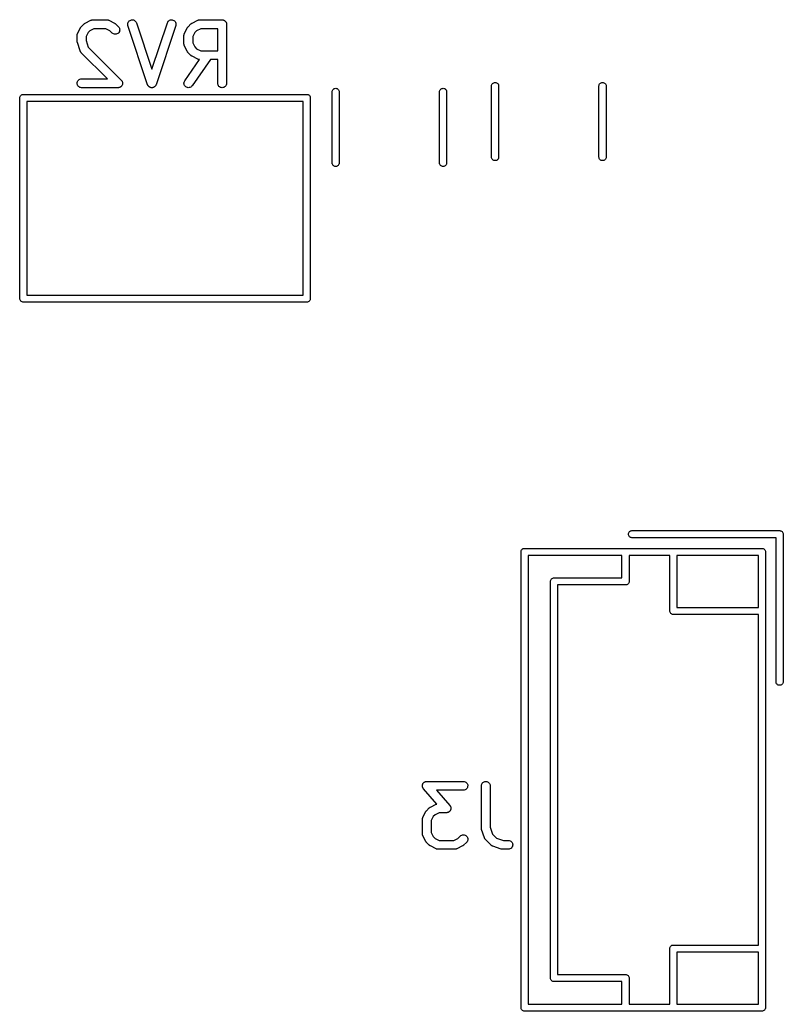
# Model space of a CAD drawing. Extents: x 60.5 to 144.3, y -114.9 to -60.3.
# Drawn here: x 83.14 to 96.07, y -114.87 to -98.08 of the extents above; entities that cross this region are included whole.
import ezdxf

# ---------------------------------------------------------------- set-up
doc = ezdxf.new("R2010")
doc.units = 0
doc.header["$MEASUREMENT"] = 0
doc.layers.add('BLACK', color=7, linetype='CONTINUOUS')

msp = doc.modelspace()

# ---------------------------------------------------------------- linework, layer by layer
at = {"layer": 'BLACK', "linetype": 'CONTINUOUS'}
for p, q in [((84.1186, -98.3093), (84.1663, -98.2141)), ((84.1663, -98.2141), (84.1667, -98.2131)), ((84.1667, -98.2131), (84.169, -98.2096)), ((84.169, -98.2096), (84.171, -98.2059)), ((84.171, -98.2059), (84.173, -98.2035)), ((84.173, -98.2035), (84.1747, -98.2009)), ((84.1747, -98.2009), (84.1776, -98.1978)), ((84.1776, -98.1978), (84.1803, -98.1946)), ((84.1803, -98.1946), (84.2279, -98.147)), ((84.2279, -98.147), (84.2287, -98.1462)), ((84.2287, -98.1462), (84.232, -98.1436)), ((84.232, -98.1436), (84.235, -98.1407)), ((84.235, -98.1407), (84.2377, -98.139)), ((84.2377, -98.139), (84.2401, -98.1371)), ((84.2401, -98.1371), (84.2438, -98.1352)), ((84.2438, -98.1352), (84.2474, -98.1329)), ((84.2474, -98.1329), (84.3426, -98.0853)), ((84.3939, -98.2274), (84.3254, -98.2616)), ((84.3426, -98.0853), (84.3436, -98.0848)), ((84.3436, -98.0848), (84.3457, -98.0841)), ((84.3457, -98.0841), (84.3476, -98.083)), ((84.3476, -98.083), (84.3525, -98.0816)), ((84.3525, -98.0816), (84.3573, -98.0798)), ((84.3573, -98.0798), (84.3595, -98.0794)), ((84.3595, -98.0794), (84.3616, -98.0788)), ((84.3616, -98.0788), (84.3667, -98.0783)), ((84.3667, -98.0783), (84.3718, -98.0775)), ((84.3718, -98.0775), (84.374, -98.0776)), ((84.374, -98.0776), (84.3762, -98.0774)), ((84.3762, -98.0774), (84.6143, -98.0774)), ((84.5966, -98.2274), (84.3939, -98.2274)), ((84.6651, -98.2616), (84.5966, -98.2274)), ((84.6143, -98.0774), (84.6153, -98.0774)), ((84.6153, -98.0774), (84.6175, -98.0776)), ((84.6175, -98.0776), (84.6197, -98.0776)), ((84.6197, -98.0776), (84.6248, -98.0784)), ((84.6248, -98.0784), (84.6299, -98.079)), ((84.6299, -98.079), (84.632, -98.0797)), ((84.632, -98.0797), (84.6342, -98.0801)), ((84.6342, -98.0801), (84.639, -98.0819)), ((84.639, -98.0819), (84.6438, -98.0834)), ((84.6438, -98.0834), (84.6458, -98.0845)), ((84.6458, -98.0845), (84.6478, -98.0853)), ((84.6478, -98.0853), (84.7431, -98.1329)), ((84.7431, -98.1329), (84.744, -98.1334)), ((84.744, -98.1334), (84.7475, -98.1357)), ((84.7475, -98.1357), (84.7512, -98.1377)), ((84.7512, -98.1377), (84.7537, -98.1397)), ((84.7537, -98.1397), (84.7563, -98.1414)), ((84.7563, -98.1414), (84.7593, -98.1443)), ((84.7593, -98.1443), (84.7626, -98.147)), ((84.7626, -98.147), (84.8102, -98.1946)), ((84.8102, -98.1946), (84.8109, -98.1953)), ((84.8109, -98.1953), (84.82, -98.2068)), ((84.82, -98.2068), (84.8268, -98.2198)), ((84.8268, -98.2198), (84.8309, -98.2338)), ((84.8309, -98.2338), (84.8321, -98.2484)), ((84.9681, -98.1461), (84.9707, -98.1318)), ((84.9683, -98.1608), (84.9681, -98.1461)), ((84.9714, -98.1751), (84.9683, -98.1608)), ((84.9707, -98.1318), (84.9761, -98.1181)), ((84.9717, -98.1761), (84.9714, -98.1751)), ((85.305, -99.1761), (84.9717, -98.1761)), ((84.9761, -98.1181), (84.9841, -98.1058)), ((84.9841, -98.1058), (84.9942, -98.0953)), ((84.9942, -98.0953), (85.0062, -98.0869)), ((85.0062, -98.0869), (85.0196, -98.0811)), ((85.0196, -98.0811), (85.0339, -98.0779)), ((85.0339, -98.0779), (85.0486, -98.0776)), ((85.0486, -98.0776), (85.063, -98.0801)), ((85.063, -98.0801), (85.0766, -98.0854)), ((85.0766, -98.0854), (85.089, -98.0933)), ((85.089, -98.0933), (85.0996, -98.1033)), ((85.0996, -98.1033), (85.108, -98.1153)), ((85.108, -98.1153), (85.114, -98.1287)), ((85.114, -98.1287), (85.3762, -98.9152)), ((85.3762, -98.9152), (85.6384, -98.1287)), ((85.7807, -98.1761), (85.4473, -99.1761)), ((85.6384, -98.1287), (85.6387, -98.1277)), ((85.6387, -98.1277), (85.6449, -98.1144)), ((85.6449, -98.1144), (85.6535, -98.1026)), ((85.6535, -98.1026), (85.6642, -98.0926)), ((85.6642, -98.0926), (85.6767, -98.085)), ((85.6767, -98.085), (85.6904, -98.0799)), ((85.6904, -98.0799), (85.7049, -98.0775)), ((85.7049, -98.0775), (85.7195, -98.078)), ((85.7195, -98.078), (85.7337, -98.0814)), ((85.7337, -98.0814), (85.7471, -98.0875)), ((85.7471, -98.0875), (85.759, -98.096)), ((85.759, -98.096), (85.769, -98.1067)), ((85.769, -98.1067), (85.7767, -98.1191)), ((85.7767, -98.1191), (85.7819, -98.1328)), ((85.7839, -98.1618), (85.7807, -98.1761)), ((85.7819, -98.1328), (85.7843, -98.1472)), ((85.7843, -98.1472), (85.7839, -98.1618)), ((85.9282, -98.3093), (85.9758, -98.2141)), ((85.9758, -98.2141), (85.9762, -98.2131)), ((85.9762, -98.2131), (85.9785, -98.2096)), ((85.9785, -98.2096), (85.9805, -98.2059)), ((85.9805, -98.2059), (85.9825, -98.2035)), ((85.9825, -98.2035), (85.9842, -98.2009)), ((85.9842, -98.2009), (85.9871, -98.1978)), ((85.9871, -98.1978), (85.9898, -98.1946)), ((85.9898, -98.1946), (86.0374, -98.147)), ((86.0374, -98.147), (86.0382, -98.1462)), ((86.0382, -98.1462), (86.0415, -98.1436)), ((86.0415, -98.1436), (86.0445, -98.1407)), ((86.0445, -98.1407), (86.0472, -98.139)), ((86.0472, -98.139), (86.0496, -98.1371)), ((86.0496, -98.1371), (86.0534, -98.1352)), ((86.0534, -98.1352), (86.0569, -98.1329)), ((86.0569, -98.1329), (86.1522, -98.0853)), ((86.2034, -98.2274), (86.1349, -98.2616)), ((86.1522, -98.0853), (86.1531, -98.0848)), ((86.1531, -98.0848), (86.1552, -98.0841)), ((86.1552, -98.0841), (86.1571, -98.083)), ((86.1571, -98.083), (86.162, -98.0816)), ((86.162, -98.0816), (86.1669, -98.0798)), ((86.1669, -98.0798), (86.169, -98.0794)), ((86.169, -98.0794), (86.1711, -98.0788)), ((86.1711, -98.0788), (86.1763, -98.0783)), ((86.1763, -98.0783), (86.1813, -98.0775)), ((86.1813, -98.0775), (86.1835, -98.0776)), ((86.1835, -98.0776), (86.1857, -98.0774)), ((86.1857, -98.0774), (86.5667, -98.0774)), ((86.4917, -98.2274), (86.2034, -98.2274)), ((86.4917, -98.6012), (86.4917, -98.2274)), ((86.5667, -98.0774), (86.5672, -98.0774)), ((86.5672, -98.0774), (86.5672, -98.0774)), ((86.5672, -98.0774), (86.5672, -98.0774)), ((86.5672, -98.0774), (86.5677, -98.0774)), ((86.5677, -98.0774), (86.5748, -98.0782)), ((86.5748, -98.0782), (86.5817, -98.0789)), ((86.5817, -98.0789), (86.582, -98.079)), ((86.582, -98.079), (86.5823, -98.079)), ((86.5823, -98.079), (86.589, -98.0811)), ((86.589, -98.0811), (86.5957, -98.0832)), ((86.5957, -98.0832), (86.596, -98.0834)), ((86.596, -98.0834), (86.5962, -98.0834)), ((86.5962, -98.0834), (86.6024, -98.0869)), ((86.6024, -98.0869), (86.6086, -98.0902)), ((86.6086, -98.0902), (86.6088, -98.0904)), ((86.6088, -98.0904), (86.609, -98.0905)), ((86.609, -98.0905), (86.6145, -98.095)), ((86.6145, -98.095), (86.6199, -98.0995)), ((86.6199, -98.0995), (86.6201, -98.0997)), ((86.6201, -98.0997), (86.6203, -98.0999)), ((86.6203, -98.0999), (86.6246, -98.1054)), ((86.6246, -98.1054), (86.6291, -98.1109)), ((86.6291, -98.1109), (86.6293, -98.1111)), ((86.6293, -98.1111), (86.6294, -98.1113)), ((86.6294, -98.1113), (86.6327, -98.1176)), ((86.6327, -98.1176), (86.636, -98.1238)), ((86.636, -98.1238), (86.6361, -98.1241)), ((86.6361, -98.1241), (86.6362, -98.1243)), ((86.6362, -98.1243), (86.6382, -98.1311)), ((86.6382, -98.1311), (86.6402, -98.1378)), ((86.6402, -98.1378), (86.6403, -98.1381)), ((86.6403, -98.1381), (86.6403, -98.1383)), ((86.6403, -98.1383), (86.641, -98.1453)), ((86.641, -98.1453), (86.6417, -98.1524)), ((86.6417, -98.1524), (86.6417, -99.1524)), ((84.1107, -98.3418), (84.111, -98.3396)), ((84.1107, -98.3429), (84.1107, -98.3418)), ((84.1107, -98.4381), (84.1107, -98.3429)), ((84.1109, -98.3374), (84.1118, -98.3324)), ((84.111, -98.3396), (84.1109, -98.3374)), ((84.1118, -98.3324), (84.1124, -98.3273)), ((84.1124, -98.3273), (84.113, -98.3252)), ((84.113, -98.3252), (84.1134, -98.323)), ((84.1134, -98.323), (84.1152, -98.3182)), ((84.1152, -98.3182), (84.1168, -98.3133)), ((84.1168, -98.3133), (84.1178, -98.3114)), ((84.1178, -98.3114), (84.1186, -98.3093)), ((84.295, -98.292), (84.2607, -98.3606)), ((84.2607, -98.3606), (84.2607, -98.4259)), ((84.3254, -98.2616), (84.295, -98.292)), ((84.7041, -98.3007), (84.6651, -98.2616)), ((84.7154, -98.3099), (84.7041, -98.3007)), ((84.7283, -98.3169), (84.7154, -98.3099)), ((84.7423, -98.3211), (84.7283, -98.3169)), ((84.7569, -98.3226), (84.7423, -98.3211)), ((84.7715, -98.3212), (84.7569, -98.3226)), ((84.7855, -98.3171), (84.7715, -98.3212)), ((84.7984, -98.3102), (84.7855, -98.3171)), ((84.8098, -98.301), (84.7984, -98.3102)), ((84.8192, -98.2898), (84.8098, -98.301)), ((84.8262, -98.2769), (84.8192, -98.2898)), ((84.8306, -98.263), (84.8262, -98.2769)), ((84.8321, -98.2484), (84.8306, -98.263)), ((85.9202, -98.3418), (85.9205, -98.3396)), ((85.9202, -98.3429), (85.9202, -98.3418)), ((85.9202, -98.4857), (85.9202, -98.3429)), ((85.9204, -98.3374), (85.9213, -98.3324)), ((85.9205, -98.3396), (85.9204, -98.3374)), ((85.9213, -98.3324), (85.9219, -98.3273)), ((85.9219, -98.3273), (85.9225, -98.3252)), ((85.9225, -98.3252), (85.9229, -98.323)), ((85.9229, -98.323), (85.9248, -98.3182)), ((85.9248, -98.3182), (85.9263, -98.3133)), ((85.9263, -98.3133), (85.9274, -98.3114)), ((85.9274, -98.3114), (85.9282, -98.3093)), ((86.1045, -98.292), (86.0702, -98.3606)), ((86.0702, -98.3606), (86.0702, -98.468)), ((86.1349, -98.2616), (86.1045, -98.292)), ((84.1111, -98.4423), (84.1107, -98.4381)), ((84.1112, -98.4465), (84.1111, -98.4423)), ((84.1118, -98.4496), (84.1112, -98.4465)), ((84.1121, -98.4527), (84.1118, -98.4496)), ((84.1134, -98.4567), (84.1121, -98.4527)), ((84.1142, -98.4608), (84.1134, -98.4567)), ((84.1146, -98.4618), (84.1142, -98.4608)), ((84.1622, -98.6047), (84.1146, -98.4618)), ((84.2607, -98.4259), (84.2989, -98.5404)), ((84.2989, -98.5404), (84.8578, -99.0993)), ((85.9205, -98.4879), (85.9202, -98.4857)), ((85.9204, -98.4901), (85.9205, -98.4879)), ((85.9212, -98.4952), (85.9204, -98.4901)), ((85.9217, -98.5003), (85.9212, -98.4952)), ((85.9223, -98.5024), (85.9217, -98.5003)), ((85.9226, -98.5046), (85.9223, -98.5024)), ((85.9244, -98.5094), (85.9226, -98.5046)), ((85.9259, -98.5143), (85.9244, -98.5094)), ((85.9269, -98.5162), (85.9259, -98.5143)), ((85.9277, -98.5183), (85.9269, -98.5162)), ((85.9282, -98.5193), (85.9277, -98.5183)), ((85.9758, -98.6145), (85.9282, -98.5193)), ((86.0702, -98.468), (86.1045, -98.5365)), ((86.1045, -98.5365), (86.1349, -98.5669)), ((86.1349, -98.5669), (86.2034, -98.6012)), ((84.1631, -98.6067), (84.1622, -98.6047)), ((84.1637, -98.6088), (84.1631, -98.6067)), ((84.1661, -98.6134), (84.1637, -98.6088)), ((84.1681, -98.618), (84.1661, -98.6134)), ((84.1694, -98.6198), (84.1681, -98.618)), ((84.1704, -98.6218), (84.1694, -98.6198)), ((84.1736, -98.6258), (84.1704, -98.6218)), ((84.1766, -98.63), (84.1736, -98.6258)), ((84.1782, -98.6315), (84.1766, -98.63)), ((84.1796, -98.6332), (84.1782, -98.6315)), ((84.1803, -98.634), (84.1796, -98.6332)), ((84.6237, -99.0774), (84.1803, -98.634)), ((85.978, -98.6181), (85.9758, -98.6145)), ((85.98, -98.6218), (85.978, -98.6181)), ((85.9819, -98.6242), (85.98, -98.6218)), ((85.9836, -98.6269), (85.9819, -98.6242)), ((85.9865, -98.6299), (85.9836, -98.6269)), ((85.9891, -98.6332), (85.9865, -98.6299)), ((85.9898, -98.634), (85.9891, -98.6332)), ((86.0374, -98.6816), (85.9898, -98.634)), ((86.0407, -98.6843), (86.0374, -98.6816)), ((86.0437, -98.6872), (86.0407, -98.6843)), ((86.0463, -98.6889), (86.0437, -98.6872)), ((86.0488, -98.6909), (86.0463, -98.6889)), ((86.0525, -98.6929), (86.0488, -98.6909)), ((86.056, -98.6952), (86.0525, -98.6929)), ((86.0569, -98.6957), (86.056, -98.6952)), ((86.1522, -98.7433), (86.0569, -98.6957)), ((86.2034, -98.6012), (86.4917, -98.6012)), ((85.9338, -99.1094), (86.1845, -98.7512)), ((86.3676, -98.7512), (86.0567, -99.1954)), ((86.1542, -98.7441), (86.1522, -98.7433)), ((86.1562, -98.7451), (86.1542, -98.7441)), ((86.161, -98.7467), (86.1562, -98.7451)), ((86.1658, -98.7485), (86.161, -98.7467)), ((86.168, -98.7489), (86.1658, -98.7485)), ((86.1701, -98.7496), (86.168, -98.7489)), ((86.1752, -98.7501), (86.1701, -98.7496)), ((86.1803, -98.751), (86.1752, -98.7501)), ((86.1825, -98.7509), (86.1803, -98.751)), ((86.1845, -98.7512), (86.1825, -98.7509)), ((86.4917, -98.7512), (86.3676, -98.7512)), ((86.4917, -99.1524), (86.4917, -98.7512)), ((84.1107, -99.1519), (84.1122, -99.1373)), ((84.112, -99.1664), (84.1107, -99.1519)), ((84.1162, -99.1805), (84.112, -99.1664)), ((84.1122, -99.1373), (84.1166, -99.1233)), ((84.123, -99.1934), (84.1162, -99.1805)), ((84.1166, -99.1233), (84.1235, -99.1104)), ((84.1321, -99.2049), (84.123, -99.1934)), ((84.1235, -99.1104), (84.1329, -99.0992)), ((84.1433, -99.2143), (84.1321, -99.2049)), ((84.1329, -99.0992), (84.1442, -99.0899)), ((84.1562, -99.2213), (84.1433, -99.2143)), ((84.1442, -99.0899), (84.1571, -99.083)), ((84.1701, -99.2257), (84.1562, -99.2213)), ((84.1571, -99.083), (84.1711, -99.0788)), ((84.1847, -99.2274), (84.1701, -99.2257)), ((84.1711, -99.0788), (84.1857, -99.0774)), ((84.1857, -99.2274), (84.1847, -99.2274)), ((84.1857, -99.0774), (84.6237, -99.0774)), ((84.8048, -99.2274), (84.1857, -99.2274)), ((84.8119, -99.2267), (84.8048, -99.2274)), ((84.8191, -99.226), (84.8119, -99.2267)), ((84.8192, -99.226), (84.8191, -99.226)), ((84.8193, -99.226), (84.8192, -99.226)), ((84.8262, -99.2239), (84.8193, -99.226)), ((84.8331, -99.2218), (84.8262, -99.2239)), ((84.8332, -99.2218), (84.8331, -99.2218)), ((84.8333, -99.2217), (84.8332, -99.2218)), ((84.8396, -99.2184), (84.8333, -99.2217)), ((84.846, -99.215), (84.8396, -99.2184)), ((84.8461, -99.2149), (84.846, -99.215)), ((84.8463, -99.2148), (84.8461, -99.2149)), ((84.8519, -99.2102), (84.8463, -99.2148)), ((84.8574, -99.2058), (84.8519, -99.2102)), ((84.8575, -99.2057), (84.8574, -99.2058)), ((84.8576, -99.2056), (84.8575, -99.2057)), ((84.8623, -99.2), (84.8576, -99.2056)), ((84.8578, -99.0993), (84.8583, -99.0999)), ((84.8583, -99.0999), (84.8583, -99.0999)), ((84.8583, -99.0999), (84.8584, -99.0999)), ((84.8584, -99.0999), (84.8585, -99.1001)), ((84.8585, -99.1001), (84.8631, -99.1058)), ((84.8668, -99.1945), (84.8623, -99.2)), ((84.8631, -99.1058), (84.8675, -99.1113)), ((84.8669, -99.1944), (84.8668, -99.1945)), ((84.8704, -99.188), (84.8669, -99.1943)), ((84.8669, -99.1943), (84.8669, -99.1944)), ((84.8675, -99.1113), (84.8676, -99.1114)), ((84.8676, -99.1114), (84.8677, -99.1115)), ((84.8677, -99.1115), (84.8709, -99.1179)), ((84.8738, -99.1817), (84.8704, -99.188)), ((84.8709, -99.1179), (84.8743, -99.1243)), ((84.8739, -99.1814), (84.8738, -99.1816)), ((84.8738, -99.1816), (84.8738, -99.1817)), ((84.8761, -99.1742), (84.8739, -99.1814)), ((84.8743, -99.1243), (84.8743, -99.1244)), ((84.8743, -99.1244), (84.8744, -99.1245)), ((84.8744, -99.1245), (84.8763, -99.1312)), ((84.8782, -99.1677), (84.8761, -99.1742)), ((84.8763, -99.1312), (84.8784, -99.1383)), ((84.879, -99.1602), (84.8782, -99.1675)), ((84.8782, -99.1675), (84.8782, -99.1676)), ((84.8782, -99.1676), (84.8782, -99.1677)), ((84.8784, -99.1383), (84.8784, -99.1385)), ((84.8784, -99.1385), (84.8785, -99.1386)), ((84.8785, -99.1386), (84.8791, -99.1459)), ((84.8798, -99.1532), (84.879, -99.1602)), ((84.8791, -99.1459), (84.8798, -99.1529)), ((84.8798, -99.1529), (84.8797, -99.153)), ((84.8797, -99.153), (84.8798, -99.1532)), ((85.3071, -99.1808), (85.305, -99.1761)), ((85.309, -99.1857), (85.3071, -99.1808)), ((85.3101, -99.1875), (85.309, -99.1857)), ((85.311, -99.1895), (85.3101, -99.1875)), ((85.314, -99.1937), (85.311, -99.1895)), ((85.3167, -99.1981), (85.314, -99.1937)), ((85.3182, -99.1997), (85.3167, -99.1981)), ((85.3194, -99.2014), (85.3182, -99.1997)), ((85.3232, -99.205), (85.3194, -99.2014)), ((85.3268, -99.2088), (85.3232, -99.205)), ((85.3285, -99.21), (85.3268, -99.2088)), ((85.3301, -99.2115), (85.3285, -99.21)), ((85.3344, -99.2143), (85.3301, -99.2115)), ((85.3387, -99.2173), (85.3344, -99.2143)), ((85.3406, -99.2182), (85.3387, -99.2173)), ((85.3424, -99.2193), (85.3406, -99.2182)), ((85.3473, -99.2212), (85.3424, -99.2193)), ((85.352, -99.2234), (85.3473, -99.2212)), ((85.3541, -99.2239), (85.352, -99.2234)), ((85.3561, -99.2246), (85.3541, -99.2239)), ((85.3612, -99.2255), (85.3561, -99.2246)), ((85.3662, -99.2267), (85.3612, -99.2255)), ((85.3684, -99.2268), (85.3662, -99.2267)), ((85.3705, -99.2272), (85.3684, -99.2268)), ((85.3756, -99.227), (85.3705, -99.2272)), ((85.3809, -99.2272), (85.3756, -99.227)), ((85.383, -99.2269), (85.3809, -99.2272)), ((85.3851, -99.2268), (85.383, -99.2269)), ((85.3902, -99.2257), (85.3851, -99.2268)), ((85.3953, -99.2249), (85.3902, -99.2257)), ((85.3973, -99.2242), (85.3953, -99.2249)), ((85.3994, -99.2237), (85.3973, -99.2242)), ((85.4042, -99.2216), (85.3994, -99.2237)), ((85.409, -99.2198), (85.4042, -99.2216)), ((85.4109, -99.2187), (85.409, -99.2198)), ((85.4128, -99.2178), (85.4109, -99.2187)), ((85.4171, -99.2149), (85.4128, -99.2178)), ((85.4215, -99.2121), (85.4171, -99.2149)), ((85.4231, -99.2107), (85.4215, -99.2121)), ((85.4248, -99.2095), (85.4231, -99.2107)), ((85.4284, -99.2057), (85.4248, -99.2095)), ((85.4322, -99.2022), (85.4284, -99.2057)), ((85.4335, -99.2005), (85.4322, -99.2022)), ((85.435, -99.1989), (85.4335, -99.2005)), ((85.4378, -99.1946), (85.435, -99.1989)), ((85.4409, -99.1904), (85.4378, -99.1946)), ((85.4418, -99.1884), (85.4409, -99.1904)), ((85.4429, -99.1866), (85.4418, -99.1884)), ((85.4448, -99.1818), (85.4429, -99.1866)), ((85.447, -99.1771), (85.4448, -99.1818)), ((85.4473, -99.1761), (85.447, -99.1771)), ((85.9203, -99.1506), (85.922, -99.136)), ((85.9213, -99.1652), (85.9203, -99.1506)), ((85.9252, -99.1793), (85.9213, -99.1652)), ((85.922, -99.136), (85.9266, -99.1221)), ((85.9318, -99.1924), (85.9252, -99.1793)), ((85.9266, -99.1221), (85.9338, -99.1094)), ((85.9408, -99.2039), (85.9318, -99.1924)), ((85.9518, -99.2135), (85.9408, -99.2039)), ((85.9645, -99.2208), (85.9518, -99.2135)), ((85.9784, -99.2255), (85.9645, -99.2208)), ((85.9929, -99.2273), (85.9784, -99.2255)), ((86.0075, -99.2264), (85.9929, -99.2273)), ((86.0216, -99.2226), (86.0075, -99.2264)), ((86.0348, -99.2161), (86.0216, -99.2226)), ((86.0464, -99.2072), (86.0348, -99.2161)), ((86.0561, -99.1962), (86.0464, -99.2072)), ((86.0567, -99.1954), (86.0561, -99.1962)), ((86.4931, -99.1669), (86.4917, -99.1524)), ((86.4973, -99.181), (86.4931, -99.1669)), ((86.5042, -99.1939), (86.4973, -99.181)), ((86.5134, -99.2052), (86.5042, -99.1939)), ((86.5247, -99.2146), (86.5134, -99.2052)), ((86.5376, -99.2215), (86.5247, -99.2146)), ((86.5516, -99.2258), (86.5376, -99.2215)), ((86.5661, -99.2274), (86.5516, -99.2258)), ((86.5807, -99.2261), (86.5661, -99.2274)), ((86.5948, -99.2219), (86.5807, -99.2261)), ((86.6077, -99.2151), (86.5948, -99.2219)), ((86.6191, -99.206), (86.6077, -99.2151)), ((86.6285, -99.1948), (86.6191, -99.206)), ((86.6356, -99.1819), (86.6285, -99.1948)), ((86.64, -99.168), (86.6356, -99.1819)), ((86.6417, -99.1534), (86.64, -99.168)), ((86.6417, -99.1524), (86.6417, -99.1534)), ((88.4565, -99.2478), (88.4669, -99.2422)), ((88.4669, -99.2422), (88.4782, -99.2388)), ((88.4782, -99.2388), (88.49, -99.2376)), ((88.49, -99.2376), (88.5018, -99.2388)), ((88.5018, -99.2388), (88.5131, -99.2422)), ((88.5131, -99.2422), (88.5235, -99.2478)), ((90.2765, -99.2478), (90.2869, -99.2422)), ((90.2869, -99.2422), (90.2982, -99.2388)), ((90.2982, -99.2388), (90.31, -99.2376)), ((90.31, -99.2376), (90.3218, -99.2388)), ((90.3218, -99.2388), (90.3331, -99.2422)), ((90.3331, -99.2422), (90.3435, -99.2478)), ((91.13, -99.195), (91.1309, -99.1862)), ((91.13, -100.405), (91.13, -99.195)), ((91.1309, -99.1862), (91.1343, -99.1749)), ((91.1343, -99.1749), (91.1399, -99.1644)), ((91.1399, -99.1644), (91.1474, -99.1553)), ((91.1474, -99.1553), (91.1565, -99.1478)), ((91.1565, -99.1478), (91.1669, -99.1422)), ((91.1669, -99.1422), (91.1782, -99.1388)), ((91.1782, -99.1388), (91.19, -99.1376)), ((91.19, -99.1376), (91.2018, -99.1388)), ((91.2018, -99.1388), (91.2131, -99.1422)), ((91.2131, -99.1422), (91.2235, -99.1478)), ((91.2235, -99.1478), (91.2326, -99.1553)), ((91.2326, -99.1553), (91.2401, -99.1644)), ((91.2401, -99.1644), (91.2457, -99.1749)), ((91.2457, -99.1749), (91.2491, -99.1862)), ((91.2491, -99.1862), (91.25, -99.195)), ((91.25, -99.195), (91.25, -100.405)), ((92.95, -99.195), (92.9509, -99.1862)), ((92.95, -100.405), (92.95, -99.195)), ((92.9509, -99.1862), (92.9543, -99.1749)), ((92.9543, -99.1749), (92.9599, -99.1644)), ((92.9599, -99.1644), (92.9674, -99.1553)), ((92.9674, -99.1553), (92.9765, -99.1478)), ((92.9765, -99.1478), (92.9869, -99.1422)), ((92.9869, -99.1422), (92.9982, -99.1388)), ((92.9982, -99.1388), (93.01, -99.1376)), ((93.01, -99.1376), (93.0218, -99.1388)), ((93.0218, -99.1388), (93.0331, -99.1422)), ((93.0331, -99.1422), (93.0435, -99.1478)), ((93.0435, -99.1478), (93.0526, -99.1553)), ((93.0526, -99.1553), (93.0601, -99.1644)), ((93.0601, -99.1644), (93.0657, -99.1749)), ((93.0657, -99.1749), (93.0691, -99.1862)), ((93.0691, -99.1862), (93.07, -99.195)), ((93.07, -99.195), (93.07, -100.405)), ((83.1397, -99.4), (83.1409, -99.3882)), ((83.14, -99.403), (83.1397, -99.4)), ((83.14, -102.797), (83.14, -99.403)), ((83.1409, -99.3882), (83.1443, -99.3769)), ((83.1443, -99.3769), (83.1499, -99.3665)), ((83.1499, -99.3665), (83.1574, -99.3574)), ((83.1574, -99.3574), (83.1665, -99.3499)), ((83.1665, -99.3499), (83.1769, -99.3443)), ((83.1769, -99.3443), (83.1882, -99.3409)), ((83.1882, -99.3409), (83.1971, -99.34)), ((83.1971, -99.34), (83.2, -99.3397)), ((83.1971, -99.34), (83.1971, -99.34)), ((83.2, -99.3397), (83.2029, -99.34)), ((83.2029, -99.34), (87.9971, -99.34)), ((87.9971, -99.34), (88, -99.3397)), ((88, -99.3397), (88.0029, -99.34)), ((88.0029, -99.34), (88.0029, -99.34)), ((88.0029, -99.34), (88.0118, -99.3409)), ((88.0118, -99.3409), (88.0231, -99.3443)), ((88.0231, -99.3443), (88.0335, -99.3499)), ((88.0335, -99.3499), (88.0426, -99.3574)), ((88.0426, -99.3574), (88.0501, -99.3665)), ((88.0501, -99.3665), (88.0557, -99.3769)), ((88.0557, -99.3769), (88.0591, -99.3882)), ((88.0591, -99.3882), (88.0603, -99.4)), ((88.0603, -99.4), (88.06, -99.4029)), ((88.06, -99.4029), (88.06, -102.797)), ((88.43, -99.295), (88.4309, -99.2862)), ((88.43, -100.505), (88.43, -99.295)), ((88.4309, -99.2862), (88.4343, -99.2749)), ((88.4343, -99.2749), (88.4399, -99.2644)), ((88.4399, -99.2644), (88.4474, -99.2553)), ((88.4474, -99.2553), (88.4565, -99.2478)), ((88.5235, -99.2478), (88.5326, -99.2553)), ((88.5326, -99.2553), (88.5401, -99.2644)), ((88.5401, -99.2644), (88.5457, -99.2749)), ((88.5457, -99.2749), (88.5491, -99.2862)), ((88.5491, -99.2862), (88.55, -99.295)), ((88.55, -99.295), (88.55, -100.505)), ((90.25, -99.295), (90.2509, -99.2862)), ((90.25, -100.505), (90.25, -99.295)), ((90.2509, -99.2862), (90.2543, -99.2749)), ((90.2543, -99.2749), (90.2599, -99.2644)), ((90.2599, -99.2644), (90.2674, -99.2553)), ((90.2674, -99.2553), (90.2765, -99.2478)), ((90.3435, -99.2478), (90.3526, -99.2553)), ((90.3526, -99.2553), (90.3601, -99.2644)), ((90.3601, -99.2644), (90.3657, -99.2749)), ((90.3657, -99.2749), (90.3691, -99.2862)), ((90.3691, -99.2862), (90.37, -99.295)), ((90.37, -99.295), (90.37, -100.505)), ((83.26, -99.46), (83.26, -102.74)), ((87.94, -99.46), (83.26, -99.46)), ((87.94, -102.74), (87.94, -99.46)), ((91.1309, -100.414), (91.13, -100.405)), ((91.1343, -100.425), (91.1309, -100.414)), ((91.2491, -100.414), (91.2457, -100.425)), ((91.25, -100.405), (91.2491, -100.414)), ((92.9509, -100.414), (92.95, -100.405)), ((92.9543, -100.425), (92.9509, -100.414)), ((93.0691, -100.414), (93.0657, -100.425)), ((93.07, -100.405), (93.0691, -100.414)), ((88.4309, -100.514), (88.43, -100.505)), ((88.4343, -100.525), (88.4309, -100.514)), ((88.4399, -100.536), (88.4343, -100.525)), ((88.4474, -100.545), (88.4399, -100.536)), ((88.4565, -100.552), (88.4474, -100.545)), ((88.4669, -100.558), (88.4565, -100.552)), ((88.4782, -100.561), (88.4669, -100.558)), ((88.49, -100.562), (88.4782, -100.561)), ((88.5018, -100.561), (88.49, -100.562)), ((88.5131, -100.558), (88.5018, -100.561)), ((88.5235, -100.552), (88.5131, -100.558)), ((88.5326, -100.545), (88.5235, -100.552)), ((88.5401, -100.536), (88.5326, -100.545)), ((88.5457, -100.525), (88.5401, -100.536)), ((88.5491, -100.514), (88.5457, -100.525)), ((88.55, -100.505), (88.5491, -100.514)), ((90.2509, -100.514), (90.25, -100.505)), ((90.2543, -100.525), (90.2509, -100.514)), ((90.2599, -100.536), (90.2543, -100.525)), ((90.2674, -100.545), (90.2599, -100.536)), ((90.2765, -100.552), (90.2674, -100.545)), ((90.2869, -100.558), (90.2765, -100.552)), ((90.2982, -100.561), (90.2869, -100.558)), ((90.31, -100.562), (90.2982, -100.561)), ((90.3218, -100.561), (90.31, -100.562)), ((90.3331, -100.558), (90.3218, -100.561)), ((90.3435, -100.552), (90.3331, -100.558)), ((90.3526, -100.545), (90.3435, -100.552)), ((90.3601, -100.536), (90.3526, -100.545)), ((90.3657, -100.525), (90.3601, -100.536)), ((90.3691, -100.514), (90.3657, -100.525)), ((90.37, -100.505), (90.3691, -100.514)), ((91.1399, -100.436), (91.1343, -100.425)), ((91.1474, -100.445), (91.1399, -100.436)), ((91.1565, -100.452), (91.1474, -100.445)), ((91.1669, -100.458), (91.1565, -100.452)), ((91.1782, -100.461), (91.1669, -100.458)), ((91.19, -100.462), (91.1782, -100.461)), ((91.2018, -100.461), (91.19, -100.462)), ((91.2131, -100.458), (91.2018, -100.461)), ((91.2235, -100.452), (91.2131, -100.458)), ((91.2326, -100.445), (91.2235, -100.452)), ((91.2401, -100.436), (91.2326, -100.445)), ((91.2457, -100.425), (91.2401, -100.436)), ((92.9599, -100.436), (92.9543, -100.425)), ((92.9674, -100.445), (92.9599, -100.436)), ((92.9765, -100.452), (92.9674, -100.445)), ((92.9869, -100.458), (92.9765, -100.452)), ((92.9982, -100.461), (92.9869, -100.458)), ((93.01, -100.462), (92.9982, -100.461)), ((93.0218, -100.461), (93.01, -100.462)), ((93.0331, -100.458), (93.0218, -100.461)), ((93.0435, -100.452), (93.0331, -100.458)), ((93.0526, -100.445), (93.0435, -100.452)), ((93.0601, -100.436), (93.0526, -100.445)), ((93.0657, -100.425), (93.0601, -100.436)), ((83.26, -102.74), (87.94, -102.74)), ((83.1397, -102.8), (83.14, -102.797)), ((83.1409, -102.812), (83.1397, -102.8)), ((83.1443, -102.823), (83.1409, -102.812)), ((83.1491, -102.832), (83.1443, -102.823)), ((83.1499, -102.833), (83.1491, -102.832)), ((83.1574, -102.843), (83.1499, -102.833)), ((83.1665, -102.85), (83.1574, -102.843)), ((83.1769, -102.856), (83.1665, -102.85)), ((83.1882, -102.859), (83.1769, -102.856)), ((83.2, -102.86), (83.1882, -102.859)), ((83.2029, -102.86), (83.2, -102.86)), ((87.9971, -102.86), (83.2029, -102.86)), ((88, -102.86), (87.9971, -102.86)), ((88.0118, -102.859), (88, -102.86)), ((88.0231, -102.856), (88.0118, -102.859)), ((88.0335, -102.85), (88.0231, -102.856)), ((88.0426, -102.843), (88.0335, -102.85)), ((88.0501, -102.833), (88.0426, -102.843)), ((88.0557, -102.823), (88.0501, -102.833)), ((88.0591, -102.812), (88.0557, -102.823)), ((88.06, -102.803), (88.0591, -102.812)), ((88.06, -102.797), (88.0603, -102.8)), ((88.0603, -102.8), (88.06, -102.803)), ((88.06, -102.803), (88.06, -102.803)), ((93.4497, -106.79), (93.4509, -106.778)), ((93.4509, -106.802), (93.4497, -106.79)), ((93.4509, -106.778), (93.4543, -106.767)), ((93.4543, -106.767), (93.4599, -106.757)), ((93.4599, -106.757), (93.4674, -106.747)), ((93.4674, -106.747), (93.4765, -106.74)), ((93.4765, -106.74), (93.4869, -106.734)), ((93.4869, -106.734), (93.4982, -106.731)), ((93.4982, -106.731), (93.5071, -106.73)), ((93.5071, -106.73), (96.0071, -106.73)), ((96.0071, -106.73), (96.01, -106.73)), ((96.01, -106.73), (96.0129, -106.73)), ((96.0129, -106.73), (96.0129, -106.73)), ((96.0129, -106.73), (96.0218, -106.731)), ((96.0218, -106.731), (96.0331, -106.734)), ((96.0331, -106.734), (96.0435, -106.74)), ((96.0435, -106.74), (96.0526, -106.747)), ((96.0526, -106.747), (96.0601, -106.757)), ((96.0601, -106.757), (96.0657, -106.767)), ((96.0657, -106.767), (96.0691, -106.778)), ((96.0691, -106.778), (96.0703, -106.79)), ((96.0703, -106.79), (96.07, -106.793)), ((96.07, -106.793), (96.07, -109.293)), ((93.4543, -106.813), (93.4509, -106.802)), ((93.4599, -106.823), (93.4543, -106.813)), ((93.4674, -106.833), (93.4599, -106.823)), ((93.4765, -106.84), (93.4674, -106.833)), ((93.4869, -106.846), (93.4765, -106.84)), ((93.4982, -106.849), (93.4869, -106.846)), ((93.5071, -106.85), (93.4982, -106.849)), ((95.95, -106.85), (93.5071, -106.85)), ((95.95, -109.293), (95.95, -106.85)), ((91.6297, -107.09), (91.6309, -107.078)), ((91.63, -107.093), (91.6297, -107.09)), ((91.63, -114.807), (91.63, -107.093)), ((91.6309, -107.078), (91.6343, -107.067)), ((91.6343, -107.067), (91.6399, -107.057)), ((91.6399, -107.057), (91.6474, -107.047)), ((91.6474, -107.047), (91.6565, -107.04)), ((91.6565, -107.04), (91.6669, -107.034)), ((91.6669, -107.034), (91.6782, -107.031)), ((91.6782, -107.031), (91.6871, -107.03)), ((91.6871, -107.03), (91.6871, -107.03)), ((91.6871, -107.03), (91.69, -107.03)), ((91.69, -107.03), (91.6929, -107.03)), ((91.6929, -107.03), (93.3971, -107.03)), ((93.3971, -107.03), (93.4, -107.03)), ((93.4, -107.03), (93.4029, -107.03)), ((93.4029, -107.03), (94.2071, -107.03)), ((94.2071, -107.03), (94.21, -107.03)), ((94.21, -107.03), (94.2129, -107.03)), ((94.2129, -107.03), (95.7071, -107.03)), ((95.7071, -107.03), (95.71, -107.03)), ((95.71, -107.03), (95.7129, -107.03)), ((95.7129, -107.03), (95.7129, -107.03)), ((95.7129, -107.03), (95.7218, -107.031)), ((95.7218, -107.031), (95.7331, -107.034)), ((95.7331, -107.034), (95.7435, -107.04)), ((95.7435, -107.04), (95.7526, -107.047)), ((95.7526, -107.047), (95.7601, -107.057)), ((95.7601, -107.057), (95.7657, -107.067)), ((95.7657, -107.067), (95.7691, -107.078)), ((95.7691, -107.078), (95.7703, -107.09)), ((95.7703, -107.09), (95.77, -107.093)), ((95.77, -107.093), (95.77, -108.087)), ((91.75, -107.15), (91.75, -114.75)), ((93.34, -107.15), (91.75, -107.15)), ((93.34, -107.53), (93.34, -107.15)), ((93.46, -107.15), (93.46, -107.587)), ((94.15, -107.15), (93.46, -107.15)), ((94.15, -108.087), (94.15, -107.15)), ((94.27, -107.15), (94.27, -108.03)), ((95.65, -107.15), (94.27, -107.15)), ((95.65, -108.03), (95.65, -107.15)), ((92.1297, -107.59), (92.1309, -107.578)), ((92.13, -107.593), (92.1297, -107.59)), ((92.13, -114.307), (92.13, -107.593)), ((92.1309, -107.578), (92.1343, -107.567)), ((92.1343, -107.567), (92.1399, -107.557)), ((92.1399, -107.557), (92.1474, -107.547)), ((92.1474, -107.547), (92.1565, -107.54)), ((92.1565, -107.54), (92.1669, -107.534)), ((92.1669, -107.534), (92.1782, -107.531)), ((92.1782, -107.531), (92.1871, -107.53)), ((92.1871, -107.53), (92.19, -107.53)), ((92.19, -107.53), (92.1929, -107.53)), ((92.1929, -107.53), (93.34, -107.53)), ((93.4335, -107.64), (93.4231, -107.646)), ((93.4426, -107.633), (93.4335, -107.64)), ((93.4501, -107.623), (93.4426, -107.633)), ((93.4557, -107.613), (93.4501, -107.623)), ((93.4591, -107.602), (93.4557, -107.613)), ((93.46, -107.593), (93.4591, -107.602)), ((93.46, -107.587), (93.4603, -107.59)), ((93.4603, -107.59), (93.46, -107.593)), ((93.3971, -107.65), (92.25, -107.65)), ((92.25, -107.65), (92.25, -114.25)), ((93.4, -107.65), (93.3971, -107.65)), ((93.4118, -107.649), (93.4, -107.65)), ((93.4231, -107.646), (93.4118, -107.649)), ((94.1497, -108.09), (94.15, -108.087)), ((94.1509, -108.102), (94.1497, -108.09)), ((94.1543, -108.113), (94.1509, -108.102)), ((94.1599, -108.123), (94.1543, -108.113)), ((94.1674, -108.133), (94.1599, -108.123)), ((94.1765, -108.14), (94.1674, -108.133)), ((94.1869, -108.146), (94.1765, -108.14)), ((94.27, -108.03), (95.65, -108.03)), ((95.77, -108.087), (95.7703, -108.09)), ((95.7703, -108.09), (95.77, -108.093)), ((95.77, -108.093), (95.77, -113.807)), ((94.1982, -108.149), (94.1869, -108.146)), ((94.2071, -108.15), (94.1982, -108.149)), ((94.21, -108.15), (94.2071, -108.15)), ((94.2071, -108.15), (94.2071, -108.15)), ((94.2129, -108.15), (94.21, -108.15)), ((95.65, -108.15), (94.2129, -108.15)), ((95.65, -113.75), (95.65, -108.15)), ((95.9509, -109.302), (95.95, -109.293)), ((95.9543, -109.313), (95.9509, -109.302)), ((95.9599, -109.323), (95.9543, -109.313)), ((96.0657, -109.313), (96.0601, -109.323)), ((96.0691, -109.302), (96.0657, -109.313)), ((96.07, -109.293), (96.0691, -109.302)), ((95.9674, -109.333), (95.9599, -109.323)), ((95.9765, -109.34), (95.9674, -109.333)), ((95.9869, -109.346), (95.9765, -109.34)), ((95.9982, -109.349), (95.9869, -109.346)), ((96.01, -109.35), (95.9982, -109.349)), ((96.0218, -109.349), (96.01, -109.35)), ((96.0331, -109.346), (96.0218, -109.349)), ((96.0435, -109.34), (96.0331, -109.346)), ((96.0526, -109.333), (96.0435, -109.34)), ((96.0601, -109.323), (96.0526, -109.333)), ((89.9775, -111.003), (89.9805, -110.999)), ((89.9805, -110.999), (89.9825, -110.997)), ((89.9825, -110.997), (89.9843, -110.996)), ((89.9843, -110.996), (89.9882, -110.993)), ((89.9882, -110.993), (89.9918, -110.99)), ((89.9918, -110.99), (89.9942, -110.989)), ((89.9942, -110.989), (89.9963, -110.987)), ((89.9963, -110.987), (90.0006, -110.985)), ((90.0006, -110.985), (90.0048, -110.983)), ((90.0048, -110.983), (90.0073, -110.982)), ((90.0073, -110.982), (90.0097, -110.981)), ((90.0097, -110.981), (90.0143, -110.98)), ((90.0143, -110.98), (90.0188, -110.979)), ((90.0188, -110.979), (90.0214, -110.979)), ((90.0214, -110.979), (90.024, -110.978)), ((90.024, -110.978), (90.0287, -110.978)), ((90.0287, -110.978), (90.0333, -110.977)), ((90.0333, -110.977), (90.6524, -110.977)), ((90.6524, -110.977), (90.6534, -110.977)), ((90.6534, -110.977), (90.668, -110.979)), ((90.668, -110.979), (90.6819, -110.983)), ((90.6819, -110.983), (90.6948, -110.99)), ((90.6948, -110.99), (90.706, -111)), ((90.9714, -111.01), (90.9809, -110.999)), ((90.9809, -110.999), (90.9923, -110.99)), ((90.9923, -110.99), (91.0052, -110.983)), ((91.0052, -110.983), (91.0193, -110.979)), ((91.0193, -110.979), (91.0339, -110.977)), ((91.0339, -110.977), (91.0484, -110.979)), ((91.0484, -110.979), (91.0624, -110.983)), ((91.0624, -110.983), (91.0753, -110.99)), ((91.0753, -110.99), (91.0866, -111)), ((89.9583, -111.052), (89.9586, -111.049)), ((89.9588, -111.057), (89.9583, -111.052)), ((89.9586, -111.047), (89.9594, -111.042)), ((89.9586, -111.049), (89.9586, -111.047)), ((89.9589, -111.061), (89.9588, -111.057)), ((89.9594, -111.064), (89.9589, -111.061)), ((89.9594, -111.042), (89.9599, -111.037)), ((89.9597, -111.066), (89.9594, -111.064)), ((89.961, -111.071), (89.9597, -111.066)), ((89.9599, -111.037), (89.9606, -111.035)), ((89.9606, -111.035), (89.9611, -111.032)), ((89.962, -111.076), (89.961, -111.071)), ((89.9611, -111.032), (89.9628, -111.028)), ((89.963, -111.078), (89.962, -111.076)), ((89.9628, -111.028), (89.9642, -111.023)), ((89.9638, -111.08), (89.963, -111.078)), ((89.966, -111.085), (89.9638, -111.08)), ((89.9642, -111.023), (89.9654, -111.021)), ((89.9654, -111.021), (89.9664, -111.019)), ((89.9679, -111.089), (89.966, -111.085)), ((89.9664, -111.019), (89.9689, -111.015)), ((89.9694, -111.091), (89.9679, -111.089)), ((89.9689, -111.015), (89.9712, -111.01)), ((89.9706, -111.093), (89.9694, -111.091)), ((89.9735, -111.097), (89.9706, -111.093)), ((89.9712, -111.01), (89.9728, -111.008)), ((89.9728, -111.008), (89.9742, -111.006)), ((89.9762, -111.101), (89.9735, -111.097)), ((89.9742, -111.006), (89.9775, -111.003)), ((89.9769, -111.102), (89.9762, -111.101)), ((90.2038, -111.361), (89.9769, -111.102)), ((90.6524, -111.127), (90.1986, -111.127)), ((90.1986, -111.127), (90.4231, -111.384)), ((90.6669, -111.126), (90.6524, -111.127)), ((90.681, -111.122), (90.6669, -111.126)), ((90.6939, -111.115), (90.681, -111.122)), ((90.7052, -111.106), (90.6939, -111.115)), ((90.7146, -111.094), (90.7052, -111.106)), ((90.706, -111), (90.7151, -111.011)), ((90.7215, -111.081), (90.7146, -111.094)), ((90.7151, -111.011), (90.7219, -111.024)), ((90.7258, -111.067), (90.7215, -111.081)), ((90.7219, -111.024), (90.7261, -111.038)), ((90.7274, -111.053), (90.7258, -111.067)), ((90.7261, -111.038), (90.7274, -111.053)), ((90.9583, -111.051), (90.96, -111.037)), ((90.9583, -111.052), (90.9583, -111.051)), ((90.9583, -111.767), (90.9583, -111.052)), ((90.96, -111.037), (90.9644, -111.023)), ((90.9644, -111.023), (90.9714, -111.01)), ((91.0866, -111), (91.0958, -111.011)), ((91.0958, -111.011), (91.1027, -111.024)), ((91.1027, -111.024), (91.1069, -111.038)), ((91.1069, -111.038), (91.1083, -111.052)), ((91.1083, -111.052), (91.1083, -111.754)), ((89.9663, -111.59), (90.0139, -111.495)), ((90.0139, -111.495), (90.0143, -111.494)), ((90.0143, -111.494), (90.0166, -111.491)), ((90.0166, -111.491), (90.0186, -111.487)), ((90.0186, -111.487), (90.0206, -111.484)), ((90.0206, -111.484), (90.0223, -111.482)), ((90.0223, -111.482), (90.0252, -111.479)), ((90.0252, -111.479), (90.0279, -111.476)), ((90.0279, -111.476), (90.0755, -111.428)), ((90.0755, -111.428), (90.0763, -111.427)), ((90.0763, -111.427), (90.0796, -111.425)), ((90.0796, -111.425), (90.0826, -111.422)), ((90.0826, -111.422), (90.0853, -111.42)), ((90.0853, -111.42), (90.0877, -111.418)), ((90.0877, -111.418), (90.0915, -111.416)), ((90.0915, -111.416), (90.095, -111.414)), ((90.095, -111.414), (90.1903, -111.366)), ((90.1903, -111.366), (90.1912, -111.366)), ((90.1912, -111.366), (90.1933, -111.365)), ((90.1933, -111.365), (90.1952, -111.364)), ((90.1952, -111.364), (90.2001, -111.363)), ((90.2001, -111.363), (90.2038, -111.361)), ((90.3994, -111.5), (90.3952, -111.503)), ((90.4037, -111.499), (90.3994, -111.5)), ((90.4059, -111.497), (90.4037, -111.499)), ((90.4082, -111.496), (90.4059, -111.497)), ((90.4118, -111.493), (90.4082, -111.496)), ((90.4157, -111.49), (90.4118, -111.493)), ((90.4175, -111.488), (90.4157, -111.49)), ((90.4195, -111.487), (90.4175, -111.488)), ((90.4225, -111.483), (90.4195, -111.487)), ((90.4258, -111.48), (90.4225, -111.483)), ((90.4231, -111.384), (90.4238, -111.385)), ((90.4238, -111.385), (90.4265, -111.389)), ((90.4272, -111.477), (90.4258, -111.48)), ((90.4265, -111.389), (90.4294, -111.392)), ((90.4288, -111.475), (90.4272, -111.477)), ((90.4311, -111.471), (90.4288, -111.475)), ((90.4294, -111.392), (90.4306, -111.395)), ((90.4306, -111.395), (90.4321, -111.397)), ((90.4336, -111.467), (90.4311, -111.471)), ((90.4321, -111.397), (90.434, -111.401)), ((90.4346, -111.465), (90.4336, -111.467)), ((90.434, -111.401), (90.4362, -111.405)), ((90.4358, -111.462), (90.4346, -111.465)), ((90.4372, -111.458), (90.4358, -111.462)), ((90.4362, -111.405), (90.4369, -111.408)), ((90.4369, -111.408), (90.438, -111.41)), ((90.4389, -111.454), (90.4372, -111.458)), ((90.438, -111.41), (90.439, -111.415)), ((90.4394, -111.451), (90.4389, -111.454)), ((90.439, -111.415), (90.4403, -111.419)), ((90.4401, -111.448), (90.4394, -111.451)), ((90.4406, -111.444), (90.4401, -111.448)), ((90.4403, -111.419), (90.4406, -111.422)), ((90.4406, -111.422), (90.4411, -111.424)), ((90.4414, -111.439), (90.4406, -111.444)), ((90.4411, -111.424), (90.4412, -111.429)), ((90.4412, -111.429), (90.4417, -111.434)), ((90.4417, -111.434), (90.4414, -111.436)), ((90.4414, -111.436), (90.4414, -111.439)), ((89.9583, -111.623), (89.9586, -111.621)), ((89.9583, -111.624), (89.9583, -111.623)), ((89.9583, -111.862), (89.9583, -111.624)), ((89.9585, -111.618), (89.9594, -111.613)), ((89.9586, -111.621), (89.9585, -111.618)), ((89.9594, -111.613), (89.96, -111.608)), ((89.96, -111.608), (89.9606, -111.606)), ((89.9606, -111.606), (89.961, -111.604)), ((89.961, -111.604), (89.9628, -111.599)), ((89.9628, -111.599), (89.9644, -111.594)), ((89.9644, -111.594), (89.9655, -111.592)), ((89.9655, -111.592), (89.9663, -111.59)), ((90.1426, -111.573), (90.1083, -111.642)), ((90.1083, -111.642), (90.1083, -111.844)), ((90.173, -111.543), (90.1426, -111.573)), ((90.2415, -111.508), (90.173, -111.543)), ((90.3667, -111.508), (90.2415, -111.508)), ((90.3713, -111.508), (90.3667, -111.508)), ((90.376, -111.508), (90.3713, -111.508)), ((90.3786, -111.507), (90.376, -111.508)), ((90.3812, -111.507), (90.3786, -111.507)), ((90.3857, -111.506), (90.3812, -111.507)), ((90.3903, -111.505), (90.3857, -111.506)), ((90.3927, -111.503), (90.3903, -111.505)), ((90.3952, -111.503), (90.3927, -111.503)), ((90.9587, -111.771), (90.9583, -111.767)), ((90.9588, -111.775), (90.9587, -111.771)), ((90.9595, -111.778), (90.9588, -111.775)), ((90.9598, -111.781), (90.9595, -111.778)), ((90.961, -111.785), (90.9598, -111.781)), ((90.9619, -111.789), (90.961, -111.785)), ((90.9622, -111.79), (90.9619, -111.789)), ((91.0098, -111.933), (90.9622, -111.79)), ((91.1083, -111.754), (91.1465, -111.869)), ((89.9585, -111.864), (89.9583, -111.862)), ((89.9585, -111.866), (89.9585, -111.864)), ((89.9593, -111.871), (89.9585, -111.866)), ((89.9598, -111.876), (89.9593, -111.871)), ((89.9604, -111.879), (89.9598, -111.876)), ((89.9607, -111.881), (89.9604, -111.879)), ((89.9625, -111.886), (89.9607, -111.881)), ((89.964, -111.89), (89.9625, -111.886)), ((89.965, -111.892), (89.964, -111.89)), ((89.9658, -111.895), (89.965, -111.892)), ((89.9663, -111.895), (89.9658, -111.895)), ((90.0139, -111.991), (89.9663, -111.895)), ((90.0161, -111.994), (90.0139, -111.991)), ((90.0181, -111.998), (90.0161, -111.994)), ((90.02, -112), (90.0181, -111.998)), ((90.0217, -112.003), (90.02, -112)), ((90.0246, -112.006), (90.0217, -112.003)), ((90.0272, -112.009), (90.0246, -112.006)), ((90.1083, -111.844), (90.1426, -111.913)), ((90.1426, -111.913), (90.173, -111.943)), ((90.173, -111.943), (90.2415, -111.977)), ((90.2415, -111.977), (90.4918, -111.977)), ((90.4918, -111.977), (90.5603, -111.943)), ((90.5603, -111.943), (90.5993, -111.904)), ((90.5993, -111.904), (90.6001, -111.903)), ((90.6001, -111.903), (90.6115, -111.894)), ((90.6115, -111.894), (90.6245, -111.888)), ((90.6245, -111.888), (90.6386, -111.883)), ((90.6386, -111.883), (90.6532, -111.882)), ((90.6532, -111.882), (90.6677, -111.884)), ((90.6677, -111.884), (90.6817, -111.888)), ((90.6817, -111.888), (90.6945, -111.895)), ((90.6945, -111.895), (90.7058, -111.904)), ((90.7147, -111.999), (90.7054, -112.01)), ((90.7058, -111.904), (90.715, -111.916)), ((90.7216, -111.986), (90.7147, -111.999)), ((90.715, -111.916), (90.7218, -111.929)), ((90.7259, -111.972), (90.7216, -111.986)), ((90.7218, -111.929), (90.726, -111.943)), ((90.7274, -111.957), (90.7259, -111.972)), ((90.726, -111.943), (90.7274, -111.957)), ((91.0107, -111.935), (91.0098, -111.933)), ((91.0113, -111.937), (91.0107, -111.935)), ((91.0137, -111.942), (91.0113, -111.937)), ((91.0158, -111.947), (91.0137, -111.942)), ((91.017, -111.948), (91.0158, -111.947)), ((91.0181, -111.95), (91.017, -111.948)), ((91.0213, -111.954), (91.0181, -111.95)), ((91.0242, -111.959), (91.0213, -111.954)), ((91.0258, -111.96), (91.0242, -111.959)), ((91.0272, -111.962), (91.0258, -111.96)), ((91.0279, -111.963), (91.0272, -111.962)), ((91.1232, -112.058), (91.0279, -111.963)), ((91.1465, -111.869), (91.2167, -111.939)), ((91.2167, -111.939), (91.3312, -111.977)), ((91.3312, -111.977), (91.4143, -111.977)), ((91.4143, -111.977), (91.4153, -111.977)), ((91.4153, -111.977), (91.4299, -111.979)), ((91.4299, -111.979), (91.4438, -111.983)), ((91.4438, -111.983), (91.4567, -111.99)), ((91.4567, -111.99), (91.4679, -112)), ((91.4679, -112), (91.477, -112.011)), ((90.0279, -112.01), (90.0272, -112.009)), ((90.0755, -112.058), (90.0279, -112.01)), ((90.0788, -112.06), (90.0755, -112.058)), ((90.0818, -112.063), (90.0788, -112.06)), ((90.0844, -112.065), (90.0818, -112.063)), ((90.0868, -112.067), (90.0844, -112.065)), ((90.0906, -112.069), (90.0868, -112.067)), ((90.0941, -112.071), (90.0906, -112.069)), ((90.095, -112.072), (90.0941, -112.071)), ((90.1903, -112.119), (90.095, -112.072)), ((90.1923, -112.12), (90.1903, -112.119)), ((90.1943, -112.121), (90.1923, -112.12)), ((90.1991, -112.123), (90.1943, -112.121)), ((90.2039, -112.125), (90.1991, -112.123)), ((90.2061, -112.125), (90.2039, -112.125)), ((90.2082, -112.126), (90.2061, -112.125)), ((90.2133, -112.126), (90.2082, -112.126)), ((90.2184, -112.127), (90.2133, -112.126)), ((90.2206, -112.127), (90.2184, -112.127)), ((90.2228, -112.127), (90.2206, -112.127)), ((90.2238, -112.127), (90.2228, -112.127)), ((90.5095, -112.127), (90.2238, -112.127)), ((90.5117, -112.127), (90.5095, -112.127)), ((90.5139, -112.127), (90.5117, -112.127)), ((90.519, -112.126), (90.5139, -112.127)), ((90.5241, -112.126), (90.519, -112.126)), ((90.5262, -112.125), (90.5241, -112.126)), ((90.5284, -112.125), (90.5262, -112.125)), ((90.5332, -112.123), (90.5284, -112.125)), ((90.5381, -112.122), (90.5332, -112.123)), ((90.5401, -112.121), (90.5381, -112.122)), ((90.5421, -112.12), (90.5401, -112.121)), ((90.5431, -112.119), (90.5421, -112.12)), ((90.6383, -112.072), (90.5431, -112.119)), ((90.6419, -112.07), (90.6383, -112.072)), ((90.6456, -112.068), (90.6419, -112.07)), ((90.648, -112.066), (90.6456, -112.068)), ((90.6507, -112.064), (90.648, -112.066)), ((90.6538, -112.061), (90.6507, -112.064)), ((90.657, -112.059), (90.6538, -112.061)), ((90.6578, -112.058), (90.657, -112.059)), ((90.7054, -112.01), (90.6578, -112.058)), ((91.1249, -112.059), (91.1232, -112.058)), ((91.1264, -112.061), (91.1249, -112.059)), ((91.1305, -112.064), (91.1264, -112.061)), ((91.1345, -112.067), (91.1305, -112.064)), ((91.1364, -112.068), (91.1345, -112.067)), ((91.1382, -112.069), (91.1364, -112.068)), ((91.1428, -112.072), (91.1382, -112.069)), ((91.1474, -112.074), (91.1428, -112.072)), ((91.1495, -112.075), (91.1474, -112.074)), ((91.1515, -112.076), (91.1495, -112.075)), ((91.1525, -112.076), (91.1515, -112.076)), ((91.2953, -112.124), (91.1525, -112.076)), ((91.2994, -112.124), (91.2953, -112.124)), ((91.3035, -112.126), (91.2994, -112.124)), ((91.3066, -112.126), (91.3035, -112.126)), ((91.3096, -112.127), (91.3066, -112.126)), ((91.3138, -112.127), (91.3096, -112.127)), ((91.318, -112.127), (91.3138, -112.127)), ((91.319, -112.127), (91.318, -112.127)), ((91.4143, -112.127), (91.319, -112.127)), ((91.4289, -112.126), (91.4143, -112.127)), ((91.4429, -112.122), (91.4289, -112.126)), ((91.4558, -112.115), (91.4429, -112.122)), ((91.4671, -112.106), (91.4558, -112.115)), ((91.4765, -112.094), (91.4671, -112.106)), ((91.4834, -112.081), (91.4765, -112.094)), ((91.477, -112.011), (91.4838, -112.024)), ((91.4878, -112.067), (91.4834, -112.081)), ((91.4838, -112.024), (91.488, -112.038)), ((91.4893, -112.053), (91.4878, -112.067)), ((91.488, -112.038), (91.4893, -112.053)), ((94.1497, -113.81), (94.1509, -113.798)), ((94.15, -113.813), (94.1497, -113.81)), ((94.15, -114.75), (94.15, -113.813)), ((94.1509, -113.798), (94.1543, -113.787)), ((94.1543, -113.787), (94.1599, -113.777)), ((94.1599, -113.777), (94.1674, -113.767)), ((94.1674, -113.767), (94.1765, -113.76)), ((94.1765, -113.76), (94.1869, -113.754)), ((94.1869, -113.754), (94.1982, -113.751)), ((94.1982, -113.751), (94.2071, -113.75)), ((94.2071, -113.75), (94.2071, -113.75)), ((94.2071, -113.75), (94.21, -113.75)), ((94.21, -113.75), (94.2129, -113.75)), ((94.2129, -113.75), (95.65, -113.75)), ((95.77, -113.807), (95.7703, -113.81)), ((95.7703, -113.81), (95.77, -113.813)), ((95.77, -113.813), (95.77, -114.807)), ((94.27, -113.87), (94.27, -114.75)), ((95.65, -113.87), (94.27, -113.87)), ((95.65, -114.75), (95.65, -113.87)), ((92.1297, -114.31), (92.13, -114.307)), ((92.1309, -114.322), (92.1297, -114.31)), ((92.1343, -114.333), (92.1309, -114.322)), ((92.1399, -114.343), (92.1343, -114.333)), ((92.1474, -114.353), (92.1399, -114.343)), ((92.1565, -114.36), (92.1474, -114.353)), ((92.25, -114.25), (93.3971, -114.25)), ((93.3971, -114.25), (93.4, -114.25)), ((93.4, -114.25), (93.4029, -114.25)), ((93.4029, -114.25), (93.4029, -114.25)), ((93.4029, -114.25), (93.4118, -114.251)), ((93.4118, -114.251), (93.4231, -114.254)), ((93.4231, -114.254), (93.4335, -114.26)), ((93.4335, -114.26), (93.4426, -114.267)), ((93.4426, -114.267), (93.4501, -114.277)), ((93.4501, -114.277), (93.4557, -114.287)), ((93.4557, -114.287), (93.4591, -114.298)), ((93.4591, -114.298), (93.4603, -114.31)), ((93.4603, -114.31), (93.46, -114.313)), ((93.46, -114.313), (93.46, -114.75)), ((92.1669, -114.366), (92.1565, -114.36)), ((92.1782, -114.369), (92.1669, -114.366)), ((92.1871, -114.37), (92.1782, -114.369)), ((92.19, -114.37), (92.1871, -114.37)), ((92.1871, -114.37), (92.1871, -114.37)), ((92.1929, -114.37), (92.19, -114.37)), ((93.34, -114.37), (92.1929, -114.37)), ((93.34, -114.75), (93.34, -114.37)), ((91.6297, -114.81), (91.63, -114.807)), ((91.6309, -114.822), (91.6297, -114.81)), ((91.6343, -114.833), (91.6309, -114.822)), ((91.6399, -114.843), (91.6343, -114.833)), ((91.6474, -114.853), (91.6399, -114.843)), ((91.6565, -114.86), (91.6474, -114.853)), ((91.6669, -114.866), (91.6565, -114.86)), ((91.75, -114.75), (93.34, -114.75)), ((93.46, -114.75), (94.15, -114.75)), ((94.27, -114.75), (95.65, -114.75)), ((95.7435, -114.86), (95.7331, -114.866)), ((95.7526, -114.853), (95.7435, -114.86)), ((95.7601, -114.843), (95.7526, -114.853)), ((95.7657, -114.833), (95.7601, -114.843)), ((95.7691, -114.822), (95.7657, -114.833)), ((95.77, -114.813), (95.7691, -114.822)), ((95.77, -114.807), (95.7703, -114.81)), ((95.7703, -114.81), (95.77, -114.813)), ((95.77, -114.813), (95.77, -114.813)), ((91.6782, -114.869), (91.6669, -114.866)), ((91.69, -114.87), (91.6782, -114.869)), ((91.6929, -114.87), (91.69, -114.87)), ((93.3971, -114.87), (91.6929, -114.87)), ((93.4, -114.87), (93.3971, -114.87)), ((93.4029, -114.87), (93.4, -114.87)), ((94.2071, -114.87), (93.4029, -114.87)), ((94.21, -114.87), (94.2071, -114.87)), ((94.2129, -114.87), (94.21, -114.87)), ((95.7071, -114.87), (94.2129, -114.87)), ((95.71, -114.87), (95.7071, -114.87)), ((95.7218, -114.869), (95.71, -114.87)), ((95.7331, -114.866), (95.7218, -114.869))]:
    msp.add_line(p, q, dxfattribs=at)

doc.saveas('drawing.dxf')
